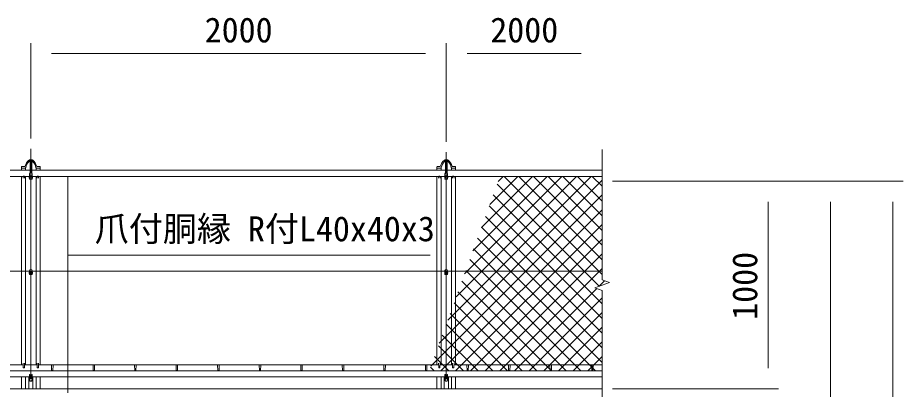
# Model space of a CAD drawing. Units: millimetres, scale not verified. Extents: x -10500 to 10500, y -7425 to 7425.
# Drawn here: x -6986 to -2723, y 2181 to 3969 of the extents above; entities that cross this region are included whole.
import ezdxf
from ezdxf.enums import TextEntityAlignment as Align

# ---------------------------------------------------------------- set-up
doc = ezdxf.new("R2010")
doc.units = ezdxf.units.MM
doc.header["$LTSCALE"] = 50
doc.linetypes.add('USER1', pattern=[50.8, 31.75, -6.35, 6.35, -6.35])
for name, color, linetype, lineweight in [('0-0_D-STR3', 3, 'Continuous', 13), ('0-1_D-STR1', 1, 'Continuous', 18), ('0-2_D-BMK', 2, 'USER1', 13), ('0-4_D-STR-TXT', 7, 'Continuous', 9), ('0-5_D-STR2', 7, 'Continuous', 9), ('0-6_D-STR-DIM', 7, 'Continuous', 9)]:
    doc.layers.add(name, color=color, linetype=linetype, lineweight=lineweight)
doc.styles.add('ＭＳ ゴシック', font='')
doc.styles.get('ＭＳ ゴシック').set_extended_font_data('MS Gothic')

msp = doc.modelspace()

# ---------------------------------------------------------------- linework, layer by layer
at = {"layer": '0-0_D-STR3'}
for p, q in [((-6929.29, 3284.53), (-6930.49, 3283.83)), ((-6930.49, 3283.39), (-6930.49, 3283.83)), ((-6930.49, 3283.39), (-6915.48, 3283.39)), ((-6929.29, 3284.53), (-6916.69, 3284.53)), ((-6926.74, 3283.39), (-6926.74, 3283.83)), ((-6919.24, 3283.39), (-6919.24, 3283.83)), ((-6916.69, 3284.53), (-6915.48, 3283.83)), ((-6915.48, 3283.39), (-6915.48, 3283.83)), ((-4929.29, 3284.53), (-4930.49, 3283.83)), ((-4930.49, 3283.39), (-4930.49, 3283.83)), ((-4930.49, 3283.39), (-4915.48, 3283.39)), ((-4929.29, 3284.53), (-4916.69, 3284.53)), ((-4926.74, 3283.39), (-4926.74, 3283.83)), ((-4919.24, 3283.39), (-4919.24, 3283.83)), ((-4916.69, 3284.53), (-4915.48, 3283.83)), ((-4915.48, 3283.39), (-4915.48, 3283.83)), ((-6926.99, 3222.75), (-6926.99, 3278.39)), ((-6918.99, 3222.75), (-6918.99, 3278.39)), ((-4926.99, 3222.75), (-4926.99, 3278.39)), ((-4918.99, 3222.75), (-4918.99, 3278.39)), ((-6930.49, 3202.25), (-6930.49, 3197.65)), ((-6929.24, 3217.92), (-6929.24, 3204.16)), ((-6926.74, 3207.98), (-6926.74, 3203.38)), ((-6915.48, 3202.25), (-6919.24, 3207.98)), ((-6919.24, 3207.98), (-6919.24, 3203.38)), ((-6916.74, 3217.92), (-6916.74, 3204.16)), ((-6915.48, 3202.25), (-6915.48, 3197.65)), ((-4930.49, 3202.25), (-4930.49, 3197.65)), ((-4929.24, 3217.92), (-4929.24, 3204.16)), ((-4926.74, 3207.98), (-4926.74, 3203.38)), ((-4915.48, 3202.25), (-4919.24, 3207.98)), ((-4919.24, 3207.98), (-4919.24, 3203.38)), ((-4916.74, 3217.92), (-4916.74, 3204.16)), ((-4915.48, 3202.25), (-4915.48, 3197.65)), ((-6929.24, 3195.48), (-6929.24, 3192.35)), ((-6929.24, 3192.35), (-6927.43, 3192.35)), ((-6918.54, 3192.35), (-6916.74, 3192.35)), ((-6916.74, 3195.48), (-6916.74, 3192.35)), ((-4929.24, 3195.48), (-4929.24, 3192.35)), ((-4929.24, 3192.35), (-4927.43, 3192.35)), ((-4918.54, 3192.35), (-4916.74, 3192.35)), ((-4916.74, 3195.48), (-4916.74, 3192.35)), ((-8902.99, 2748.88), (-6929.24, 2748.88)), ((-6930.49, 2738.96), (-6930.49, 2743.05)), ((-6929.24, 2751.64), (-6929.24, 2744.82)), ((-6929.24, 2737.19), (-6929.24, 2733.15)), ((-6929.24, 2733.15), (-6927.24, 2733.15)), ((-6927.24, 2734.36), (-6927.24, 2733.15)), ((-6926.99, 2738.94), (-6926.99, 2736.12)), ((-6926.74, 2744.27), (-6926.74, 2748.35)), ((-6919.24, 2744.27), (-6919.24, 2748.35)), ((-6918.99, 2738.94), (-6918.99, 2736.12)), ((-6918.74, 2734.36), (-6918.74, 2733.15)), ((-6918.74, 2733.15), (-6916.74, 2733.15)), ((-6916.74, 2751.64), (-6916.74, 2744.82)), ((-4929.24, 2748.88), (-6916.74, 2748.88)), ((-6916.74, 2737.19), (-6916.74, 2733.15)), ((-6915.48, 2738.96), (-6915.48, 2743.05)), ((-4930.49, 2738.96), (-4930.49, 2743.05)), ((-4929.24, 2751.64), (-4929.24, 2744.82)), ((-4929.24, 2737.19), (-4929.24, 2733.15)), ((-4929.24, 2733.15), (-4927.24, 2733.15)), ((-4927.24, 2734.36), (-4927.24, 2733.15)), ((-4926.99, 2738.94), (-4926.99, 2736.12)), ((-4926.74, 2744.27), (-4926.74, 2748.35)), ((-4919.24, 2744.27), (-4919.24, 2748.35)), ((-4918.99, 2738.94), (-4918.99, 2736.12)), ((-4918.74, 2734.36), (-4918.74, 2733.15)), ((-4918.74, 2733.15), (-4916.74, 2733.15)), ((-4916.74, 2751.64), (-4916.74, 2744.82)), ((-4916.74, 2748.88), (-4172.99, 2748.88)), ((-4916.74, 2737.19), (-4916.74, 2733.15)), ((-4915.48, 2738.96), (-4915.48, 2743.05)), ((-6930.49, 2230.68), (-6930.49, 2226.09)), ((-6929.24, 2232.6), (-6929.24, 2251.19)), ((-6927.24, 2251.19), (-6929.24, 2251.19)), ((-6929.24, 2240.58), (-6927.24, 2240.58)), ((-6927.24, 2235.65), (-6927.24, 2251.19)), ((-6926.74, 2236.41), (-6926.74, 2231.81)), ((-6915.48, 2230.68), (-6919.24, 2236.41)), ((-6919.24, 2236.41), (-6919.24, 2231.81)), ((-6918.74, 2235.65), (-6918.74, 2251.19)), ((-6918.74, 2251.19), (-6916.74, 2251.19)), ((-6918.74, 2240.58), (-6916.74, 2240.58)), ((-6916.74, 2232.6), (-6916.74, 2251.19)), ((-6915.48, 2230.68), (-6915.48, 2226.09)), ((-4930.49, 2230.68), (-4930.49, 2226.09)), ((-4929.24, 2232.6), (-4929.24, 2251.19)), ((-4927.24, 2251.19), (-4929.24, 2251.19)), ((-4929.24, 2240.58), (-4927.24, 2240.58)), ((-4927.24, 2235.65), (-4927.24, 2251.19)), ((-4926.74, 2236.41), (-4926.74, 2231.81)), ((-4915.48, 2230.68), (-4919.24, 2236.41)), ((-4919.24, 2236.41), (-4919.24, 2231.81)), ((-4918.74, 2235.65), (-4918.74, 2251.19)), ((-4918.74, 2251.19), (-4916.74, 2251.19)), ((-4918.74, 2240.58), (-4916.74, 2240.58)), ((-4916.74, 2232.6), (-4916.74, 2251.19)), ((-4915.48, 2230.68), (-4915.48, 2226.09))]:
    msp.add_line(p, q, dxfattribs=at)
for points in [[(-6919.24, 3207.98), (-6926.74, 3207.98), (-6930.49, 3202.25)], [(-4919.24, 3207.98), (-4926.74, 3207.98), (-4930.49, 3202.25)], [(-6915.48, 2743.05), (-6919.24, 2748.35), (-6926.74, 2748.35), (-6930.49, 2743.05)], [(-6915.48, 2738.96), (-6919.24, 2744.27), (-6926.74, 2744.27), (-6930.49, 2738.96), (-6926.74, 2733.65), (-6924.96, 2733.65)], [(-6921.02, 2733.65), (-6919.24, 2733.65), (-6915.48, 2738.96)], [(-4915.48, 2743.05), (-4919.24, 2748.35), (-4926.74, 2748.35), (-4930.49, 2743.05)], [(-4915.48, 2738.96), (-4919.24, 2744.27), (-4926.74, 2744.27), (-4930.49, 2738.96), (-4926.74, 2733.65), (-4924.96, 2733.65)], [(-4921.02, 2733.65), (-4919.24, 2733.65), (-4915.48, 2738.96)], [(-6919.24, 2236.41), (-6926.74, 2236.41), (-6930.49, 2230.68)], [(-4919.24, 2236.41), (-4926.74, 2236.41), (-4930.49, 2230.68)]]:
    msp.add_lwpolyline(points, dxfattribs=at)
for points in [[(-6919.24, 3203.38), (-6926.74, 3203.38), (-6930.49, 3197.65), (-6926.74, 3191.15), (-6919.24, 3191.15), (-6915.48, 3197.65)], [(-4919.24, 3203.38), (-4926.74, 3203.38), (-4930.49, 3197.65), (-4926.74, 3191.15), (-4919.24, 3191.15), (-4915.48, 3197.65)], [(-6919.24, 2231.81), (-6926.74, 2231.81), (-6930.49, 2226.09), (-6926.74, 2219.59), (-6919.24, 2219.59), (-6915.48, 2226.09)], [(-4919.24, 2231.81), (-4926.74, 2231.81), (-4930.49, 2226.09), (-4926.74, 2219.59), (-4919.24, 2219.59), (-4915.48, 2226.09)]]:
    msp.add_lwpolyline(points, close=True, dxfattribs=at)
for centre, radius, start, end in [((-6928.62, 3281.09), 3.32, 55.61585, 124.38415), ((-6922.99, 3271.99), 12.42, 72.4121, 107.5879), ((-6917.36, 3281.09), 3.32, 55.61585, 124.38415), ((-4928.62, 3281.09), 3.32, 55.61585, 124.38415), ((-4922.99, 3271.99), 12.42, 72.4121, 107.5879), ((-4917.36, 3281.09), 3.32, 55.61585, 124.38415), ((-6922.99, 3217.92), 6.25, 0, 180), ((-6922.99, 3197.41), 6.25, 177.75339, 2.24661), ((-4922.99, 3217.92), 6.25, 0, 180), ((-4922.99, 3197.41), 6.25, 177.75339, 2.24661), ((-6922.99, 2751.64), 6.25, 0, 180), ((-6922.99, 2736.68), 4.59, 29.48458, 150.51542), ((-4922.99, 2751.64), 6.25, 0, 180), ((-4922.99, 2736.68), 4.59, 29.48458, 150.51542), ((-6922.99, 2225.84), 6.25, 177.75339, 2.24661), ((-4922.99, 2225.84), 6.25, 177.75339, 2.24661)]:
    msp.add_arc(centre, radius, start, end, dxfattribs=at)
for centre, ratio, start_param, end_param in [((-6922.99, 3197.65), 0.748157, 3.1415927, 6.2831853), ((-4922.99, 3197.65), 0.748157, 3.1415927, 6.2831853), ((-6922.99, 2738.54), 0.721249, 2.1782275, 7.2465505), ((-4922.99, 2738.54), 0.721249, 2.1782275, 7.2465505), ((-6922.99, 2226.09), 0.748157, 3.1415927, 6.2831853), ((-4922.99, 2226.09), 0.748157, 3.1415927, 6.2831853)]:
    msp.add_ellipse(centre, major_axis=(-6.25, 0), ratio=ratio, start_param=start_param, end_param=end_param, dxfattribs=at)
for centre, major_axis in [((-6922.99, 2736.12), (-4, 0)), ((-6922.99, 2735.27), (-2.8, 0)), ((-4922.99, 2736.12), (-4, 0)), ((-4922.99, 2735.27), (-2.8, 0))]:
    msp.add_ellipse(centre, major_axis=major_axis, ratio=0.707107, dxfattribs=at)
at = {"layer": '0-1_D-STR1'}
for p, q in [((-6930.49, 3283.39), (-6915.48, 3283.39)), ((-4930.49, 3283.39), (-4915.48, 3283.39)), ((-6967.99, 3245.2), (-6967.99, 3250.78)), ((-6967.99, 3245.2), (-6967.99, 3250.78)), ((-6967.99, 3245.2), (-6967.99, 3234.6)), ((-6949.63, 3245.2), (-6967.99, 3245.2)), ((-6954.41, 3252.28), (-6966.49, 3252.28)), ((-6947.99, 3245.2), (-6947.99, 3234.6)), ((-6929.43, 3278.39), (-6916.55, 3278.39)), ((-6897.99, 3234.6), (-6897.99, 3245.2)), ((-6896.34, 3245.2), (-6877.99, 3245.2)), ((-6891.56, 3252.28), (-6879.49, 3252.28)), ((-6877.99, 3245.2), (-6877.99, 3250.78)), ((-6877.99, 3234.6), (-6877.99, 3245.2)), ((-4967.99, 3245.2), (-4967.99, 3250.78)), ((-4967.99, 3245.2), (-4967.99, 3250.78)), ((-4967.99, 3245.2), (-4967.99, 3234.6)), ((-4949.63, 3245.2), (-4967.99, 3245.2)), ((-4954.41, 3252.28), (-4966.49, 3252.28)), ((-4947.99, 3245.2), (-4947.99, 3234.6)), ((-4929.43, 3278.39), (-4916.55, 3278.39)), ((-4897.99, 3234.6), (-4897.99, 3245.2)), ((-4896.34, 3245.2), (-4877.99, 3245.2)), ((-4891.56, 3252.28), (-4879.49, 3252.28)), ((-4877.99, 3245.2), (-4877.99, 3250.78)), ((-4877.99, 3234.6), (-4877.99, 3245.2)), ((-6926.99, 3234.6), (-8918.99, 3234.6)), ((-6929.24, 3205.02), (-8916.74, 3205.02)), ((-6967.99, 3206.31), (-6967.99, 2297.68)), ((-6959.49, 3204.58), (-6960.24, 3197.04)), ((-6953.49, 3204.58), (-6952.74, 3197.04)), ((-6947.99, 3206.31), (-6947.99, 2297.68)), ((-4926.99, 3234.6), (-6918.99, 3234.6)), ((-4929.24, 3205.02), (-6916.74, 3205.02)), ((-6897.99, 2297.68), (-6897.99, 3206.31)), ((-6892.49, 3204.58), (-6893.24, 3197.04)), ((-6886.49, 3204.58), (-6885.74, 3197.04)), ((-6877.99, 2297.68), (-6877.99, 3206.31)), ((-4967.99, 3206.31), (-4967.99, 2297.68)), ((-4959.49, 3204.58), (-4960.24, 3197.04)), ((-4953.49, 3204.58), (-4952.74, 3197.04)), ((-4947.99, 3206.31), (-4947.99, 2297.68)), ((-4172.99, 3234.6), (-4918.99, 3234.6)), ((-4172.99, 3205.02), (-4916.74, 3205.02)), ((-4897.99, 2297.68), (-4897.99, 3206.31)), ((-4892.49, 3204.58), (-4893.24, 3197.04)), ((-4886.49, 3204.58), (-4885.74, 3197.04)), ((-4877.99, 2297.68), (-4877.99, 3206.31)), ((-6959.49, 2285.46), (-6960.24, 2306.96)), ((-6953.49, 2285.46), (-6952.74, 2306.96)), ((-6892.49, 2285.46), (-6893.24, 2306.96)), ((-6886.49, 2285.46), (-6885.74, 2306.96)), ((-4959.49, 2285.46), (-4960.24, 2306.96)), ((-4953.49, 2285.46), (-4952.74, 2306.96)), ((-4892.49, 2285.46), (-4893.24, 2306.96)), ((-4886.49, 2285.46), (-4885.74, 2306.96)), ((-4172.99, 2269.4), (-8967.99, 2269.4)), ((-6959.91, 2297.68), (-8886.06, 2297.68)), ((-6892.91, 2297.68), (-6953.06, 2297.68)), ((-4959.91, 2297.68), (-6886.06, 2297.68)), ((-6822.99, 2272.75), (-6823.74, 2295.47)), ((-6816.99, 2272.75), (-6816.24, 2295.47)), ((-6622.99, 2272.75), (-6623.74, 2295.47)), ((-6616.99, 2272.75), (-6616.24, 2295.47)), ((-6422.99, 2272.75), (-6423.74, 2295.47)), ((-6416.99, 2272.75), (-6416.24, 2295.47)), ((-6222.99, 2272.75), (-6223.74, 2295.47)), ((-6216.99, 2272.75), (-6216.24, 2295.47)), ((-6022.99, 2272.75), (-6023.74, 2295.47)), ((-6016.99, 2272.75), (-6016.24, 2295.47)), ((-5822.99, 2272.75), (-5823.74, 2295.47)), ((-5816.99, 2272.75), (-5816.24, 2295.47)), ((-5622.99, 2272.75), (-5623.74, 2295.47)), ((-5616.99, 2272.75), (-5616.24, 2295.47)), ((-5422.99, 2272.75), (-5423.74, 2295.47)), ((-5416.99, 2272.75), (-5416.24, 2295.47)), ((-5222.99, 2272.75), (-5223.74, 2295.47)), ((-5216.99, 2272.75), (-5216.24, 2295.47)), ((-5022.99, 2272.75), (-5023.74, 2295.47)), ((-5016.99, 2272.75), (-5016.24, 2295.47)), ((-4892.91, 2297.68), (-4953.06, 2297.68)), ((-4886.06, 2297.68), (-4172.99, 2297.68)), ((-4822.99, 2272.75), (-4823.74, 2295.47)), ((-4816.99, 2272.75), (-4816.24, 2295.47)), ((-4622.99, 2272.75), (-4623.74, 2295.47)), ((-4616.99, 2272.75), (-4616.24, 2295.47)), ((-4422.99, 2272.75), (-4423.74, 2295.47)), ((-4416.99, 2272.75), (-4416.24, 2295.47)), ((-4222.99, 2272.75), (-4223.74, 2295.47)), ((-4216.99, 2272.75), (-4216.24, 2295.47)), ((-6929.24, 2241.11), (-8916.74, 2241.11)), ((-6967.99, 2241.11), (-6967.99, 2182.07)), ((-6947.99, 2241.11), (-6947.99, 2182.07)), ((-6932.99, 2241.11), (-6932.99, 2182.07)), ((-6918.74, 2241.11), (-6927.24, 2241.11)), ((-6927.24, 2241.11), (-6918.74, 2241.11)), ((-4929.24, 2241.11), (-6916.74, 2241.11)), ((-6912.99, 2182.07), (-6912.99, 2241.11)), ((-6897.99, 2182.07), (-6897.99, 2241.11)), ((-6877.99, 2182.07), (-6877.99, 2241.11)), ((-4967.99, 2241.11), (-4967.99, 2182.07)), ((-4947.99, 2241.11), (-4947.99, 2182.07)), ((-4932.99, 2241.11), (-4932.99, 2182.07)), ((-4927.24, 2241.11), (-4918.74, 2241.11)), ((-4916.74, 2241.11), (-4172.99, 2241.11)), ((-4912.99, 2182.07), (-4912.99, 2241.11)), ((-4897.99, 2182.07), (-4897.99, 2241.11)), ((-4877.99, 2182.07), (-4877.99, 2241.11)), ((-8967.99, 2182.07), (-4172.99, 2182.07))]:
    msp.add_line(p, q, dxfattribs=at)
for centre, radius, start, end in [((-6930.49, 3279.89), 3.5, 90, 147.73028), ((-6915.48, 3279.89), 3.5, 32.26972, 90), ((-4930.49, 3279.89), 3.5, 90, 147.73028), ((-4915.48, 3279.89), 3.5, 32.26972, 90), ((-6966.49, 3250.78), 1.5, 90, 180), ((-6954.41, 3256.28), 4, 270, 350.85863), ((-6901.21, 3242.16), 51.07, 129.15493, 164.69044), ((-6949.63, 3247.7), 2.5, 270, 353.11764), ((-6891.04, 3237), 57.07, 135.26125, 169.49469), ((-6929.43, 3275.89), 2.5, 90, 149.15113), ((-6916.55, 3275.89), 2.5, 30.84887, 90), ((-6954.94, 3237), 57.07, 10.50531, 44.73875), ((-6944.77, 3242.16), 51.07, 15.30956, 50.84507), ((-6896.34, 3247.7), 2.5, 186.88236, 270), ((-6891.56, 3256.28), 4, 189.14137, 270), ((-6879.49, 3250.78), 1.5, 0, 90), ((-4966.49, 3250.78), 1.5, 90, 180), ((-4954.41, 3256.28), 4, 270, 350.85863), ((-4901.21, 3242.16), 51.07, 129.15493, 164.69044), ((-4949.63, 3247.7), 2.5, 270, 353.11764), ((-4891.04, 3237), 57.07, 135.26125, 169.49469), ((-4929.43, 3275.89), 2.5, 90, 149.15113), ((-4916.55, 3275.89), 2.5, 30.84887, 90), ((-4954.94, 3237), 57.07, 10.50531, 44.73875), ((-4944.77, 3242.16), 51.07, 15.30956, 50.84507), ((-4896.34, 3247.7), 2.5, 186.88236, 270), ((-4891.56, 3256.28), 4, 189.14137, 270), ((-4879.49, 3250.78), 1.5, 0, 90), ((-6956.49, 3203.33), 3.25, 22.61986, 157.38014), ((-6889.49, 3203.33), 3.25, 22.61986, 157.38014), ((-4956.49, 3203.33), 3.25, 22.61986, 157.38014), ((-4889.49, 3203.33), 3.25, 22.61986, 157.38014), ((-6956.49, 2286.71), 3.25, 202.61986, 337.38014), ((-6889.49, 2286.71), 3.25, 202.61986, 337.38014), ((-6819.99, 2274), 3.25, 202.61986, 337.38014), ((-6619.99, 2274), 3.25, 202.61986, 337.38014), ((-6419.99, 2274), 3.25, 202.61986, 337.38014), ((-6219.99, 2274), 3.25, 202.61986, 337.38014), ((-6019.99, 2274), 3.25, 202.61986, 337.38014), ((-5819.99, 2274), 3.25, 202.61986, 337.38014), ((-5619.99, 2274), 3.25, 202.61986, 337.38014), ((-5419.99, 2274), 3.25, 202.61986, 337.38014), ((-5219.99, 2274), 3.25, 202.61986, 337.38014), ((-5019.99, 2274), 3.25, 202.61986, 337.38014), ((-4956.49, 2286.71), 3.25, 202.61986, 337.38014), ((-4889.49, 2286.71), 3.25, 202.61986, 337.38014), ((-4819.99, 2274), 3.25, 202.61986, 337.38014), ((-4619.99, 2274), 3.25, 202.61986, 337.38014), ((-4419.99, 2274), 3.25, 202.61986, 337.38014), ((-4219.99, 2274), 3.25, 202.61986, 337.38014)]:
    msp.add_arc(centre, radius, start, end, dxfattribs=at)
at = {"layer": '0-2_D-BMK'}
for p, q in [((-6922.99, -2847.93), (-6922.99, 3338.05)), ((-4922.99, -2847.93), (-4922.99, 3322.24))]:
    msp.add_line(p, q, dxfattribs=at)
at = {"layer": '0-4_D-STR-TXT'}
for q in [(-6745.39, 3203.02), (-6745.39, 2163.5)]:
    msp.add_line((-6745.39, 2825.45), q, dxfattribs=at)
msp.add_lwpolyline([(-5000.7, 2825.45), (-6745.39, 2825.45), (-6745.39, 2299.68)], dxfattribs=at)
at = {"layer": '0-5_D-STR2'}
for p, q in [((-4916.09, 2514.02), (-4225.09, 3205.02)), ((-4875.62, 2625.2), (-4295.8, 3205.02)), ((-4835.16, 2736.37), (-4366.51, 3205.02)), ((-4794.69, 2847.55), (-4437.22, 3205.02)), ((-4754.23, 2958.72), (-4507.93, 3205.02)), ((-4713.77, 3069.9), (-4578.64, 3205.02)), ((-4673.3, 3181.07), (-4649.35, 3205.02)), ((-4172.99, 2733.12), (-4644.89, 3205.02)), ((-4172.99, 2803.83), (-4574.18, 3205.02)), ((-4172.99, 2874.54), (-4503.47, 3205.02)), ((-4172.99, 2945.25), (-4432.76, 3205.02)), ((-4172.99, 3015.96), (-4362.05, 3205.02)), ((-4172.99, 3086.67), (-4291.34, 3205.02)), ((-4172.99, 3157.38), (-4220.63, 3205.02)), ((-4956.55, 2402.85), (-4172.99, 3186.41)), ((-4187.04, 2676.45), (-4678.2, 3167.62)), ((-4997.02, 2291.67), (-4172.99, 3115.7)), ((-4172.99, 2591.7), (-4697.07, 3115.78)), ((-4948.58, 2269.4), (-4172.99, 3044.99)), ((-4172.99, 2520.99), (-4715.94, 3063.93)), ((-4172.99, 2450.27), (-4734.8, 3012.09)), ((-4877.87, 2269.4), (-4172.99, 2974.28)), ((-4172.99, 2379.56), (-4753.67, 2960.25)), ((-4807.16, 2269.4), (-4172.99, 2903.57)), ((-4172.99, 2308.85), (-4772.54, 2908.41)), ((-4204.24, 2269.4), (-4791.41, 2856.57)), ((-4736.45, 2269.4), (-4172.99, 2832.86)), ((-4274.95, 2269.4), (-4810.28, 2804.72)), ((-4345.66, 2269.4), (-4829.15, 2752.88)), ((-4665.74, 2269.4), (-4172.99, 2762.15)), ((-4416.38, 2269.4), (-4848.02, 2701.04)), ((-4188.5, 2675.92), (-4161.42, 2703.01)), ((-4487.09, 2269.4), (-4866.89, 2649.2)), ((-4595.03, 2269.4), (-4199.03, 2665.39)), ((-4524.32, 2269.4), (-4172.99, 2620.72)), ((-4557.8, 2269.4), (-4885.76, 2597.36)), ((-4628.51, 2269.4), (-4904.62, 2545.52)), ((-4453.6, 2269.4), (-4172.99, 2550.01)), ((-4699.22, 2269.4), (-4923.49, 2493.67)), ((-4382.89, 2269.4), (-4172.99, 2479.3)), ((-4769.93, 2269.4), (-4942.36, 2441.83)), ((-4840.64, 2269.4), (-4961.23, 2389.99)), ((-4312.18, 2269.4), (-4172.99, 2408.59)), ((-4911.35, 2269.4), (-4980.1, 2338.15)), ((-4241.47, 2269.4), (-4172.99, 2337.88)), ((-4982.06, 2269.4), (-4998.97, 2286.31))]:
    msp.add_line(p, q, dxfattribs=at)
at = {"layer": '0-6_D-STR-DIM'}
for p, q in [((-6922.99, 3388.05), (-6922.99, 3847.11)), ((-6922.99, 3388.05), (-6922.99, 3847.11)), ((-4922.99, 3372.24), (-4922.99, 3847.11)), ((-4922.99, 3372.24), (-4922.99, 3847.11)), ((-6822.99, 3797.11), (-5022.99, 3797.11)), ((-4822.99, 3797.11), (-4272.99, 3797.11)), ((-4172.99, 2707.72), (-4172.99, 3334.6)), ((-4122.99, 3182.07), (-3322.99, 3182.07)), ((-4122.99, 3182.07), (-3022.99, 3182.07)), ((-4122.99, 3182.07), (-2722.99, 3182.07)), ((-3372.99, 2282.07), (-3372.99, 3082.07)), ((-3072.99, -2747.93), (-3072.99, 3082.07)), ((-2772.99, -3747.93), (-2772.99, 3082.07)), ((-4208.23, 2669.24), (-4137.75, 2694.9)), ((-4137.75, 2694.9), (-4172.99, 2707.72)), ((-4172.99, 2656.42), (-4208.23, 2669.24)), ((-4172.99, 2656.42), (-4172.99, 957.72)), ((-4122.99, 2182.07), (-3322.99, 2182.07)), ((-4122.99, 2182.07), (-3322.99, 2182.07)), ((-4122.99, 2182.07), (-3622.99, 2182.07))]:
    msp.add_line(p, q, dxfattribs=at)

# ---------------------------------------------------------------- texts
at = {"layer": '0-4_D-STR-TXT', "style": 'ＭＳ ゴシック'}
msp.add_text('爪付胴縁 R付L40x40x3', height=120.2, dxfattribs=at).set_placement((-6615.54, 2856.92), align=Align.BOTTOM_LEFT)
at = {"layer": '0-6_D-STR-DIM', "style": 'ＭＳ ゴシック'}
for p in [(-6086.11, 3813.98), (-4711.11, 3813.98)]:
    msp.add_text('2000', height=120.2, dxfattribs=at).set_placement(p, align=Align.BOTTOM_LEFT)
msp.add_text('1000', height=120.2, rotation=90, dxfattribs=at).set_placement((-3389.86, 2514.82), align=Align.BOTTOM_LEFT)

doc.saveas('drawing.dxf')
